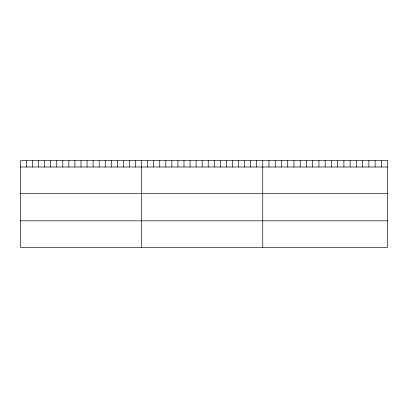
<?xml version="1.0" encoding="UTF-8"?>
<svg xmlns="http://www.w3.org/2000/svg" width="408" height="408" viewBox="0 0 408 408"><rect width="100%" height="100%" fill="white"/><g stroke="black" fill="none" stroke-linecap="round" stroke-linejoin="round"><path stroke-width="0.61" d="M20.4 166.999L387.6 166.999M20.4 193.514L387.6 193.514M20.4 220.83L387.6 220.83M381.358 160.655L381.358 166.999M375.115 160.655L375.115 166.999M368.873 160.655L368.873 166.999M362.63 160.655L362.63 166.999M356.388 160.655L356.388 166.999M350.146 160.655L350.146 166.999M343.903 160.655L343.903 166.999M337.661 160.655L337.661 166.999M331.418 160.655L331.418 166.999M325.176 160.655L325.176 166.999M318.934 160.655L318.934 166.999M312.691 160.655L312.691 166.999M306.449 160.655L306.449 166.999M300.206 160.655L300.206 166.999M293.964 160.655L293.964 166.999M287.722 160.655L287.722 166.999M281.479 160.655L281.479 166.999M275.237 160.655L275.237 166.999M268.994 160.655L268.994 166.999M262.752 160.655L262.752 247.345M256.693 160.655L256.693 166.999M250.634 160.655L250.634 166.999M244.576 160.655L244.576 166.999M238.517 160.655L238.517 166.999M232.458 160.655L232.458 166.999M226.399 160.655L226.399 166.999M220.34 160.655L220.34 166.999M214.282 160.655L214.282 166.999M208.223 160.655L208.223 166.999M202.164 160.655L202.164 166.999M196.105 160.655L196.105 166.999M190.046 160.655L190.046 166.999M183.988 160.655L183.988 166.999M177.929 160.655L177.929 166.999M171.87 160.655L171.87 166.999M165.811 160.655L165.811 166.999M159.752 160.655L159.752 166.999M153.694 160.655L153.694 166.999M147.635 160.655L147.635 166.999M141.576 160.655L141.576 247.345M135.517 160.655L135.517 166.999M129.458 160.655L129.458 166.999M123.4 160.655L123.4 166.999M117.341 160.655L117.341 166.999M111.282 160.655L111.282 166.999M105.223 160.655L105.223 166.999M99.164 160.655L99.164 166.999M93.106 160.655L93.106 166.999M87.047 160.655L87.047 166.999M80.988 160.655L80.988 166.999M74.929 160.655L74.929 166.999M68.87 160.655L68.87 166.999M62.812 160.655L62.812 166.999M56.753 160.655L56.753 166.999M50.694 160.655L50.694 166.999M44.635 160.655L44.635 166.999M38.576 160.655L38.576 166.999M32.518 160.655L32.518 166.999M26.459 160.655L26.459 166.999M387.6 160.655L20.4 160.655L20.4 247.345L387.6 247.345L387.6 160.655"/></g></svg>
